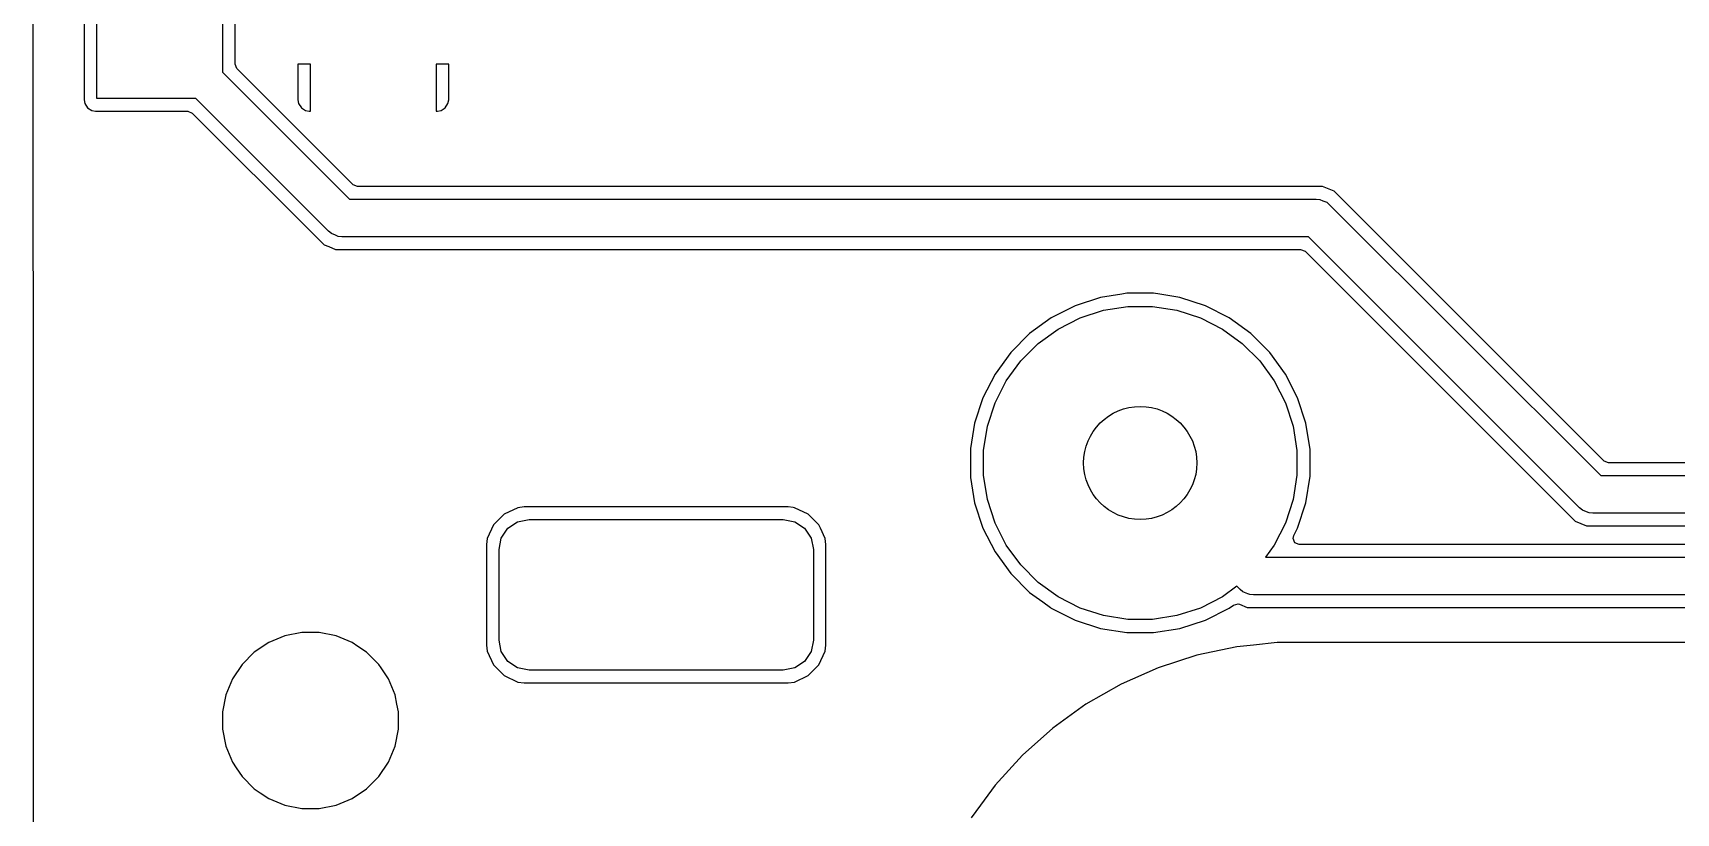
# Model space of a CAD drawing. Extents: x 187.8 to 254.2, y -114.9 to -82.7.
# Drawn here: x 187.84 to 200.91, y -101.24 to -95.03 of the extents above; entities that cross this region are included whole.
import ezdxf

# ---------------------------------------------------------------- set-up
doc = ezdxf.new("R2010")
doc.units = 0
doc.layers.add('BLACK', color=7, linetype='CONTINUOUS')

msp = doc.modelspace()

# ---------------------------------------------------------------- linework, layer by layer
at = {"layer": 'BLACK', "linetype": 'CONTINUOUS'}
for p, q in [((187.847083, -99.100102), (187.842514, -92.761803)), ((188.2495, -93.990095), (188.2495, -95.559894)), ((188.35, -95.55), (188.35, -94)), ((189.35, -94.487132), (189.35, -95.337868)), ((189.450499, -95.275943), (189.450499, -94.549056)), ((189.464851, -95.310591), (189.450499, -95.275943)), ((190.05, -95.275), (189.950001, -95.275)), ((189.950001, -95.275), (189.950001, -95.559845)), ((190.05, -95.649998), (190.05, -95.275)), ((191.15, -95.275), (191.05, -95.275)), ((191.05, -95.275), (191.05, -95.649999)), ((191.15, -95.559845), (191.15, -95.275)), ((189.35, -95.337868), (190.362132, -96.35)), ((189.714105, -95.559845), (189.464851, -95.310591)), ((188.2495, -95.559894), (188.249501, -95.559898)), ((188.249501, -95.559898), (188.255331, -95.589213)), ((188.255331, -95.589213), (188.255331, -95.589214)), ((188.255331, -95.589214), (188.255332, -95.589215)), ((188.255332, -95.589215), (188.255332, -95.589216)), ((188.255332, -95.589216), (188.277301, -95.622095)), ((188.277301, -95.622095), (188.277543, -95.622457)), ((188.277543, -95.622457), (188.310787, -95.644669)), ((188.310787, -95.644669), (188.340101, -95.6505)), ((188.340101, -95.6505), (189.075942, -95.650499)), ((189.137868, -95.55), (188.35, -95.55)), ((189.075942, -95.650499), (189.11059, -95.664851)), ((189.11059, -95.664851), (190.08484, -96.6391)), ((190.193934, -96.606066), (189.137868, -95.55)), ((190.389408, -96.235148), (189.714105, -95.559845)), ((189.950001, -95.559845), (189.955802, -95.589018)), ((189.955802, -95.589018), (189.955804, -95.589022)), ((189.955804, -95.589022), (189.977904, -95.622097)), ((189.977904, -95.622097), (190.01098, -95.644197)), ((190.01098, -95.644197), (190.040153, -95.649999)), ((190.040153, -95.649999), (190.05, -95.649998)), ((191.05, -95.649999), (191.059845, -95.649999)), ((191.059845, -95.649998), (191.089018, -95.644197)), ((191.059845, -95.649999), (191.059845, -95.649998)), ((191.089018, -95.644197), (191.089022, -95.644195)), ((191.089022, -95.644195), (191.122097, -95.622095)), ((191.122097, -95.622095), (191.144197, -95.589019)), ((191.144197, -95.589019), (191.15, -95.559845)), ((190.424056, -96.2495), (190.389408, -96.235148)), ((198.099828, -96.2495), (190.424056, -96.2495)), ((198.099829, -96.2495), (198.099828, -96.2495)), ((198.191899, -96.287637), (198.099829, -96.2495)), ((200.339408, -98.435148), (198.191899, -96.287637)), ((190.362132, -96.35), (198.05, -96.35)), ((198.05, -96.35), (198.079264, -96.352882)), ((198.079264, -96.352882), (198.101661, -96.362159)), ((198.101661, -96.362159), (198.133335, -96.375279)), ((198.133335, -96.375279), (198.156066, -96.393934)), ((198.156066, -96.393934), (200.312132, -98.55)), ((190.08484, -96.6391), (190.084843, -96.639104)), ((190.084843, -96.639104), (190.158099, -96.712361)), ((190.158099, -96.712361), (190.158102, -96.712363)), ((190.158102, -96.712363), (190.158103, -96.712364)), ((190.158103, -96.712364), (190.196238, -96.728159)), ((190.216665, -96.624721), (190.193934, -96.606066)), ((190.248339, -96.63784), (190.216665, -96.624721)), ((190.270736, -96.647118), (190.248339, -96.63784)), ((190.3, -96.65), (190.270736, -96.647118)), ((197.987868, -96.65), (190.3, -96.65)), ((200.143934, -98.806066), (197.987868, -96.65)), ((190.196238, -96.728159), (190.196239, -96.72816)), ((190.196239, -96.72816), (190.19624, -96.72816)), ((190.19624, -96.72816), (190.250173, -96.750501)), ((190.250173, -96.750501), (190.250175, -96.750501)), ((190.250175, -96.750501), (190.355529, -96.750501)), ((190.355529, -96.750501), (190.355537, -96.7505)), ((190.355537, -96.7505), (197.925943, -96.7505)), ((197.925943, -96.7505), (197.960591, -96.764852)), ((197.960591, -96.764852), (200.03484, -98.8391)), ((196.504202, -97.105757), (196.333759, -97.132753)), ((196.543713, -97.0995), (196.504202, -97.105757)), ((196.756287, -97.0995), (196.543713, -97.0995)), ((196.804957, -97.107208), (196.756287, -97.0995)), ((196.96624, -97.132753), (196.804957, -97.107208)), ((196.131586, -97.198443), (195.942186, -97.294947)), ((196.333756, -97.132754), (196.131586, -97.198443)), ((196.171646, -97.295151), (196.358193, -97.234538)), ((196.333759, -97.132753), (196.333756, -97.132754)), ((196.358193, -97.234538), (196.551926, -97.203853)), ((196.551926, -97.203853), (196.748074, -97.203853)), ((196.748074, -97.203853), (196.941807, -97.234538)), ((196.941807, -97.234538), (197.128354, -97.295151)), ((196.966243, -97.132754), (196.96624, -97.132753)), ((197.168413, -97.198443), (196.966243, -97.132754)), ((197.357813, -97.294947), (197.168413, -97.198443)), ((195.942178, -97.294952), (195.770206, -97.419897)), ((195.942186, -97.294947), (195.942178, -97.294952)), ((195.996877, -97.3842), (196.171646, -97.295151)), ((197.128354, -97.295151), (197.303123, -97.3842)), ((197.357821, -97.294952), (197.357813, -97.294947)), ((197.529793, -97.419897), (197.357821, -97.294952)), ((195.770206, -97.419897), (195.619897, -97.570206)), ((195.699493, -97.63819), (195.83819, -97.499493)), ((195.83819, -97.499493), (195.996877, -97.3842)), ((197.303123, -97.3842), (197.46181, -97.499493)), ((197.46181, -97.499493), (197.600507, -97.63819)), ((197.529798, -97.419901), (197.529793, -97.419897)), ((197.680099, -97.570202), (197.529798, -97.419901)), ((195.619897, -97.570206), (195.494952, -97.742178)), ((197.680102, -97.570206), (197.680099, -97.570202)), ((197.680104, -97.570208), (197.680102, -97.570206)), ((197.805051, -97.742184), (197.680104, -97.570208)), ((195.494947, -97.742186), (195.398443, -97.931586)), ((195.494952, -97.742178), (195.494947, -97.742186)), ((195.5842, -97.796877), (195.699493, -97.63819)), ((197.600507, -97.63819), (197.7158, -97.796877)), ((197.901557, -97.931588), (197.805051, -97.742184)), ((195.495151, -97.971646), (195.5842, -97.796877)), ((197.7158, -97.796877), (197.804849, -97.971646)), ((195.398443, -97.931586), (195.332754, -98.133756)), ((195.434538, -98.158193), (195.495151, -97.971646)), ((197.804849, -97.971646), (197.865462, -98.158193)), ((197.967246, -98.133757), (197.901557, -97.931588)), ((195.332753, -98.133759), (195.300951, -98.334554)), ((195.332754, -98.133756), (195.332753, -98.133759)), ((198.0005, -98.343713), (197.967246, -98.133757)), ((195.403853, -98.351926), (195.434538, -98.158193)), ((197.865462, -98.158193), (197.896147, -98.351926)), ((195.300951, -98.334554), (195.2995, -98.343713)), ((195.2995, -98.343713), (195.2995, -98.556287)), ((195.403853, -98.548074), (195.403853, -98.351926)), ((197.896147, -98.351926), (197.896147, -98.548074)), ((198.0005, -98.556287), (198.0005, -98.343713)), ((200.374056, -98.4495), (200.339408, -98.435148)), ((204.139258, -98.4495), (200.374056, -98.4495)), ((195.2995, -98.556287), (195.301181, -98.566899)), ((195.301181, -98.566899), (195.332753, -98.76624)), ((195.434538, -98.741807), (195.403853, -98.548074)), ((197.896147, -98.548074), (197.865462, -98.741807)), ((197.967246, -98.766243), (198.0005, -98.556287)), ((200.312132, -98.55), (204.201183, -98.55)), ((191.700512, -98.806027), (191.591683, -98.856776)), ((191.750098, -98.799501), (191.700512, -98.806027)), ((191.750103, -98.7995), (191.750098, -98.799501)), ((193.849897, -98.7995), (191.750103, -98.7995)), ((193.849901, -98.7995), (193.849897, -98.7995)), ((193.889569, -98.804722), (193.849901, -98.7995)), ((193.899488, -98.806028), (193.889569, -98.804722)), ((193.899489, -98.806029), (193.899488, -98.806028)), ((194.008316, -98.856776), (193.899489, -98.806029)), ((195.332753, -98.76624), (195.332754, -98.766243)), ((195.332754, -98.766243), (195.398443, -98.968413)), ((195.495151, -98.928354), (195.434538, -98.741807)), ((197.865462, -98.741807), (197.804849, -98.928354)), ((197.901557, -98.968412), (197.967246, -98.766243)), ((200.166665, -98.824721), (200.143934, -98.806066)), ((191.591681, -98.856777), (191.506777, -98.941681)), ((191.591683, -98.856776), (191.591681, -98.856777)), ((191.620294, -98.970294), (191.698156, -98.918269)), ((191.698156, -98.918269), (191.79, -98.9)), ((191.79, -98.9), (193.81, -98.9)), ((193.81, -98.9), (193.901844, -98.918269)), ((193.901844, -98.918269), (193.979706, -98.970294)), ((194.008318, -98.856777), (194.008316, -98.856776)), ((194.093222, -98.941681), (194.008318, -98.856777)), ((195.5842, -99.103123), (195.495151, -98.928354)), ((197.804849, -98.928354), (197.7158, -99.103123)), ((200.03484, -98.8391), (200.034843, -98.839104)), ((200.034843, -98.839104), (200.1081, -98.912362)), ((200.1081, -98.912362), (200.108101, -98.912362)), ((200.108101, -98.912362), (200.108103, -98.912364)), ((200.108103, -98.912364), (200.200172, -98.9505)), ((200.198339, -98.83784), (200.166665, -98.824721)), ((200.220736, -98.847118), (200.198339, -98.83784)), ((200.25, -98.85), (200.220736, -98.847118)), ((204.263315, -98.85), (200.25, -98.85)), ((191.456028, -99.050513), (191.449501, -99.100098)), ((191.456029, -99.05051), (191.456028, -99.050511)), ((191.456028, -99.050511), (191.456028, -99.050512)), ((191.456028, -99.050512), (191.456028, -99.050513)), ((191.506776, -98.941683), (191.456029, -99.05051)), ((191.506777, -98.941681), (191.506776, -98.941683)), ((191.55, -99.14), (191.568269, -99.048156)), ((191.568269, -99.048156), (191.620294, -98.970294)), ((193.979706, -98.970294), (194.031731, -99.048156)), ((194.031731, -99.048156), (194.05, -99.14)), ((194.093223, -98.941683), (194.093222, -98.941681)), ((194.093224, -98.941684), (194.093223, -98.941683)), ((194.105688, -98.968413), (194.093224, -98.941684)), ((194.143971, -99.050511), (194.105688, -98.968413)), ((194.143972, -99.050513), (194.143971, -99.050511)), ((194.150499, -99.1001), (194.143972, -99.050513)), ((195.398443, -98.968413), (195.494947, -99.157813)), ((197.865725, -99.0505), (197.871066, -99.028255)), ((197.880077, -99.085148), (197.865725, -99.0505)), ((197.871066, -99.028255), (197.901556, -98.968413)), ((197.901556, -98.968413), (197.901557, -98.968412)), ((200.200172, -98.9505), (200.200174, -98.9505)), ((200.200174, -98.9505), (204.313141, -98.9505)), ((187.848042, -100.431001), (187.847083, -99.100102)), ((191.449501, -99.100098), (191.4495, -99.100102)), ((191.4495, -99.100102), (191.4495, -99.899896)), ((191.55, -99.86), (191.55, -99.14)), ((194.05, -99.14), (194.05, -99.86)), ((194.1505, -99.899901), (194.150499, -99.1001)), ((195.494947, -99.157813), (195.494952, -99.157821)), ((195.494952, -99.157821), (195.619897, -99.329793)), ((195.699493, -99.26181), (195.5842, -99.103123)), ((197.7158, -99.103123), (197.645415, -99.2)), ((197.914725, -99.0995), (197.880077, -99.085148)), ((206.075943, -99.0995), (197.914725, -99.0995)), ((195.619897, -99.329793), (195.619901, -99.329798)), ((195.619901, -99.329798), (195.770202, -99.480099)), ((195.83819, -99.400507), (195.699493, -99.26181)), ((197.645415, -99.2), (206.137868, -99.2)), ((195.996877, -99.5158), (195.83819, -99.400507)), ((197.419277, -99.431409), (197.303123, -99.5158)), ((197.443934, -99.456066), (197.419277, -99.431409)), ((197.466664, -99.474721), (197.443934, -99.456066)), ((195.770202, -99.480099), (195.770206, -99.480102)), ((195.770206, -99.480102), (195.770208, -99.480104)), ((195.770208, -99.480104), (195.874003, -99.555515)), ((195.874003, -99.555515), (195.935918, -99.600499)), ((196.171646, -99.604849), (195.996877, -99.5158)), ((197.303123, -99.5158), (197.128354, -99.604849)), ((197.357816, -99.605051), (197.391294, -99.580726)), ((197.391294, -99.580726), (197.427761, -99.571971)), ((197.427761, -99.571971), (197.438843, -99.575096)), ((197.438843, -99.575096), (197.500172, -99.6005)), ((197.504899, -99.490557), (197.466664, -99.474721)), ((197.520736, -99.497118), (197.504899, -99.490557)), ((197.55, -99.5), (197.520736, -99.497118)), ((206.2, -99.5), (197.55, -99.5)), ((195.935918, -99.600499), (195.942184, -99.605051)), ((195.942184, -99.605051), (196.131588, -99.701557)), ((196.131588, -99.701557), (196.333757, -99.767246)), ((196.358193, -99.665462), (196.171646, -99.604849)), ((196.551926, -99.696147), (196.358193, -99.665462)), ((196.748074, -99.696147), (196.551926, -99.696147)), ((196.941807, -99.665462), (196.748074, -99.696147)), ((197.128354, -99.604849), (196.941807, -99.665462)), ((196.966243, -99.767246), (197.168412, -99.701557)), ((197.168412, -99.701557), (197.357816, -99.605051)), ((197.500172, -99.6005), (197.500174, -99.6005)), ((197.500174, -99.6005), (206.249826, -99.6005)), ((189.84567, -99.82642), (189.718192, -99.879223)), ((189.845681, -99.826417), (189.84567, -99.82642)), ((189.981001, -99.7995), (189.845681, -99.826417)), ((189.981007, -99.7995), (189.981001, -99.7995)), ((190.118993, -99.7995), (189.981007, -99.7995)), ((190.118998, -99.7995), (190.118993, -99.7995)), ((190.254318, -99.826417), (190.118998, -99.7995)), ((190.254329, -99.82642), (190.254318, -99.826417)), ((190.381807, -99.879223), (190.254329, -99.82642)), ((196.333757, -99.767246), (196.543713, -99.8005)), ((196.543713, -99.8005), (196.543714, -99.8005)), ((196.543714, -99.8005), (196.756286, -99.8005)), ((196.756286, -99.8005), (196.756287, -99.8005)), ((196.756287, -99.8005), (196.966243, -99.767246)), ((189.60346, -99.955883), (189.505883, -100.05346)), ((189.718192, -99.879223), (189.60346, -99.955883)), ((190.381808, -99.879223), (190.381807, -99.879223)), ((190.381811, -99.879225), (190.381808, -99.879223)), ((190.428074, -99.910137), (190.381811, -99.879225)), ((190.496539, -99.955883), (190.428074, -99.910137)), ((190.594116, -100.05346), (190.496539, -99.955883)), ((191.4495, -99.899896), (191.449501, -99.899901)), ((191.449501, -99.899901), (191.456027, -99.949487)), ((191.456027, -99.949487), (191.506776, -100.058316)), ((191.568269, -99.951844), (191.55, -99.86)), ((191.620294, -100.029706), (191.568269, -99.951844)), ((194.031731, -99.951844), (193.979706, -100.029706)), ((194.05, -99.86), (194.031731, -99.951844)), ((194.093224, -100.058316), (194.143972, -99.949487)), ((194.143972, -99.949487), (194.1505, -99.899901)), ((197.100838, -99.980708), (196.793355, -100.080003)), ((197.416955, -99.913914), (197.100838, -99.980708)), ((197.416959, -99.913913), (197.416955, -99.913914)), ((197.416962, -99.913913), (197.416959, -99.913913)), ((197.551044, -99.899901), (197.416962, -99.913913)), ((197.738316, -99.88033), (197.551044, -99.899901)), ((197.738318, -99.88033), (197.738316, -99.88033)), ((197.73832, -99.88033), (197.738318, -99.88033)), ((197.738321, -99.88033), (197.73832, -99.88033)), ((197.899089, -99.880377), (197.738321, -99.88033)), ((197.900869, -99.880377), (197.899089, -99.880377)), ((225.316969, -99.868572), (197.900869, -99.880377)), ((189.505883, -100.05346), (189.429223, -100.168192)), ((190.611851, -100.080003), (190.594116, -100.05346)), ((190.670775, -100.168189), (190.611851, -100.080003)), ((191.506776, -100.058316), (191.506777, -100.058318)), ((191.506777, -100.058318), (191.591681, -100.143222)), ((191.698156, -100.081731), (191.620294, -100.029706)), ((191.79, -100.1), (191.698156, -100.081731)), ((193.81, -100.1), (191.79, -100.1)), ((193.901844, -100.081731), (193.81, -100.1)), ((193.979706, -100.029706), (193.901844, -100.081731)), ((194.008316, -100.143224), (194.093224, -100.058316)), ((196.793355, -100.080003), (196.497872, -100.210708)), ((189.429223, -100.168192), (189.37642, -100.29567)), ((190.723579, -100.29567), (190.670775, -100.168189)), ((191.591681, -100.143222), (191.591683, -100.143223)), ((191.591683, -100.143223), (191.591684, -100.143224)), ((191.591684, -100.143224), (191.700513, -100.193972)), ((191.700513, -100.193972), (191.750099, -100.2005)), ((191.750099, -100.2005), (193.8499, -100.200499)), ((193.8499, -100.200499), (193.899487, -100.193972)), ((193.899487, -100.193972), (194.008316, -100.143224)), ((196.497872, -100.210708), (196.217558, -100.371423)), ((189.376417, -100.295681), (189.3495, -100.431001)), ((189.37642, -100.29567), (189.376417, -100.295681)), ((190.723582, -100.295681), (190.723579, -100.29567)), ((190.738648, -100.371423), (190.723582, -100.295681)), ((190.7505, -100.431007), (190.738648, -100.371423)), ((196.217558, -100.371423), (195.955476, -100.560392)), ((187.848813, -101.499999), (187.848042, -100.431001)), ((189.3495, -100.431001), (189.3495, -100.568998)), ((190.7505, -100.568993), (190.7505, -100.431007)), ((189.3495, -100.568998), (189.376417, -100.704318)), ((190.72358, -100.704328), (190.7505, -100.568993)), ((195.955462, -100.560403), (195.714454, -100.775572)), ((195.955476, -100.560392), (195.955462, -100.560403)), ((189.376417, -100.704318), (189.37642, -100.704328)), ((189.37642, -100.704328), (189.429225, -100.831811)), ((190.670775, -100.831811), (190.72358, -100.704328)), ((189.429225, -100.831811), (189.460137, -100.878074)), ((189.460137, -100.878074), (189.505883, -100.946539)), ((190.594114, -100.946542), (190.670775, -100.831811)), ((195.714442, -100.775584), (195.497091, -101.014645)), ((195.714454, -100.775572), (195.714442, -100.775584)), ((189.505883, -100.946539), (189.60346, -101.044116)), ((190.496542, -101.044114), (190.594114, -100.946542)), ((195.497091, -101.014645), (195.380293, -101.173582)), ((189.60346, -101.044116), (189.649102, -101.074613)), ((189.649102, -101.074613), (189.718189, -101.120775)), ((189.718189, -101.120775), (189.845672, -101.17358)), ((190.254328, -101.17358), (190.381811, -101.120775)), ((190.381811, -101.120775), (190.496542, -101.044114)), ((189.845672, -101.17358), (189.845678, -101.173581)), ((189.845678, -101.173581), (189.845681, -101.173582)), ((189.845681, -101.173582), (189.981001, -101.200499)), ((189.981001, -101.200499), (189.981007, -101.2005)), ((189.981007, -101.2005), (190.118993, -101.2005)), ((190.118993, -101.2005), (190.254328, -101.17358)), ((195.380293, -101.173582), (195.30575, -101.275019))]:
    msp.add_line(p, q, dxfattribs=at)
at = {"layer": 'BLACK'}
msp.add_circle((196.65, -98.45), 0.45, dxfattribs=at)

doc.saveas('drawing.dxf')
